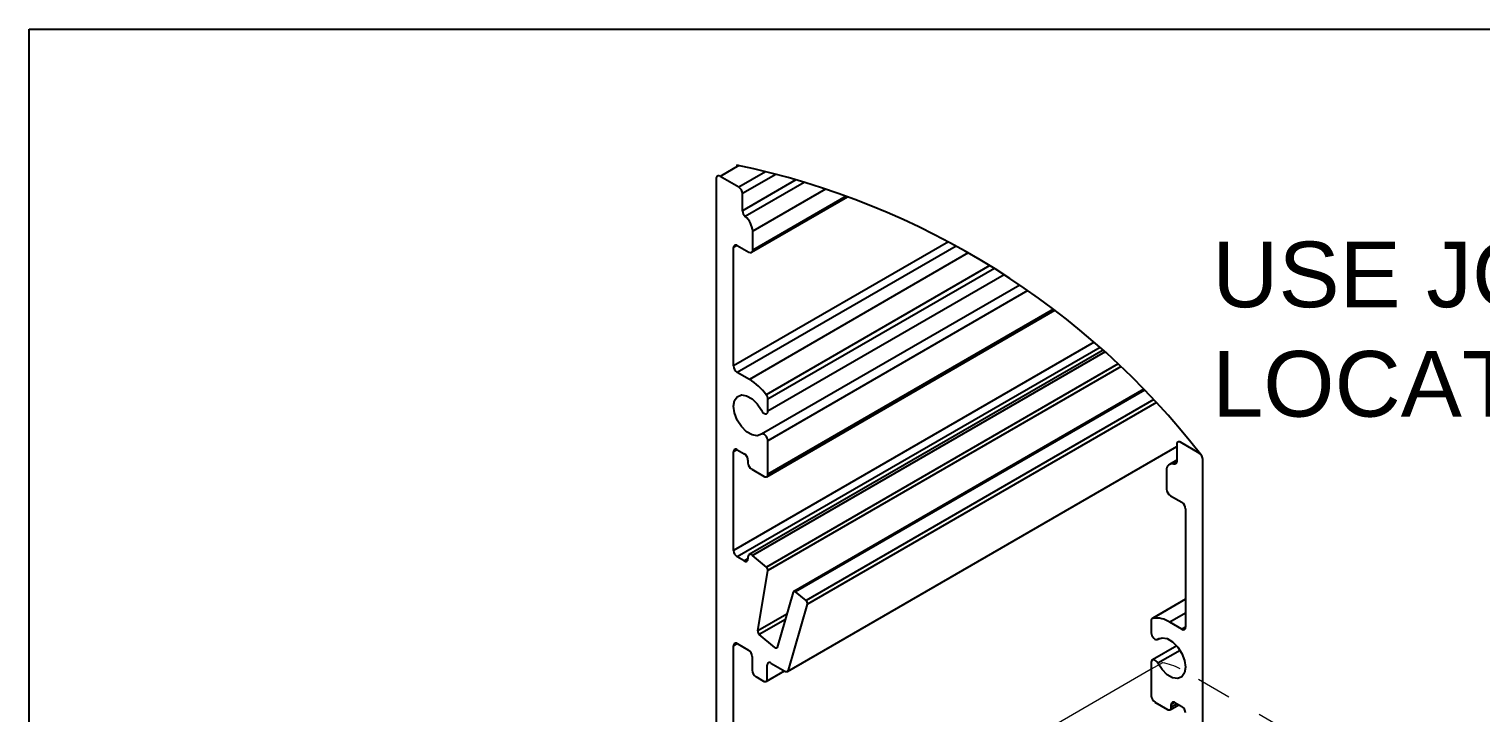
# Model space of a CAD drawing. Extents: x -0.1 to 11, y -13.6 to 0.
# Drawn here: x -0.025 to 4.125, y -1.954 to 0 of the extents above; entities that cross this region are included whole.
import ezdxf

# ---------------------------------------------------------------- set-up
doc = ezdxf.new("R2010")
doc.units = 0
doc.header["$LTSCALE"] = 0.5
doc.header["$MEASUREMENT"] = 0
doc.linetypes.add('HIDDEN2', pattern=[0.1875, 0.125, -0.0625])
for name, color, linetype in [('Dimension', 10, 'CONTINUOUS'), ('FAB DWG', 221, 'CONTINUOUS'), ('Housing', 150, 'CONTINUOUS')]:
    doc.layers.add(name, color=color, linetype=linetype)
doc.layers.add('Jig', color=41, linetype='CONTINUOUS', lineweight=13)
doc.layers.add('Text-Unprinted', color=131, linetype='CONTINUOUS', plot=False)
doc.styles.get("Standard").update_dxf_attribs({"font": 'arial.ttf'})

msp = doc.modelspace()

# ---------------------------------------------------------------- linework, layer by layer
at = {"layer": 'Dimension', "transparency": 16777216}
msp.add_arc((1.5348, -2.6078), 2.2667, 37.756, 78.2279, dxfattribs=at)
at = {"layer": 'Housing', "transparency": 16777216}
for p, q in [((2.0033, -0.3901), (1.9498, -0.421)), ((2.0802, -0.4077), (2.0035, -0.4521)), ((1.9392, -0.4271), (1.9392, -2.3264)), ((2.0035, -0.4521), (1.9498, -0.421)), ((2.1097, -0.4153), (2.0141, -0.4704)), ((2.1668, -0.431), (2.0141, -0.5192)), ((2.1908, -0.4381), (2.022, -0.5356)), ((2.0141, -0.5192), (2.0141, -0.4704)), ((2.0399, -0.638), (2.3144, -0.4794)), ((2.2514, -0.4574), (2.0433, -0.5776)), ((2.3099, -0.4778), (2.0433, -0.6318)), ((2.0433, -0.6318), (2.0433, -0.5776)), ((2.6024, -0.6083), (1.9887, -0.9628)), ((1.9993, -0.6186), (1.9887, -0.6247)), ((1.9993, -0.6186), (2.032, -0.6375)), ((2.6243, -0.6202), (1.9993, -0.9812)), ((1.9887, -0.9628), (1.9887, -0.6247)), ((2.6595, -0.6399), (2.0339, -1.0012)), ((2.7206, -0.6761), (2.0818, -1.045)), ((2.734, -0.6843), (2.0867, -1.0581)), ((2.7622, -0.7022), (2.0867, -1.0923)), ((2.8065, -0.7315), (2.0686, -1.1577)), ((2.8299, -0.7476), (2.0867, -1.1768)), ((2.0836, -1.2793), (2.9071, -0.8037)), ((2.9033, -0.8008), (2.0867, -1.2725)), ((3.0192, -0.8948), (1.9887, -1.49)), ((3.0361, -0.9096), (1.9993, -1.5084)), ((3.0448, -0.9173), (2.0328, -1.5017)), ((3.0503, -0.9222), (2.0427, -1.5042)), ((2.0339, -1.0012), (1.9993, -0.9812)), ((3.088, -0.9569), (2.0824, -1.5377)), ((3.0962, -0.9646), (2.0867, -1.5477)), ((3.1613, -1.029), (2.1607, -1.6069)), ((3.164, -1.0318), (2.166, -1.6082)), ((2.0867, -1.0923), (2.0867, -1.0581)), ((3.1899, -1.059), (2.1956, -1.6333)), ((3.1977, -1.0675), (2.1998, -1.6438)), ((1.9993, -1.2022), (1.9887, -1.2084)), ((1.9993, -1.2022), (2.0191, -1.2137)), ((2.0867, -1.2725), (2.0867, -1.1768)), ((2.1426, -1.8356), (3.255, -1.1931)), ((3.255, -1.1871), (3.255, -1.2359)), ((3.3194, -1.212), (3.2656, -1.181)), ((1.9887, -1.49), (1.9887, -1.2084)), ((2.0297, -1.2321), (2.0297, -1.2395)), ((3.255, -1.2323), (3.2342, -1.2443)), ((3.2547, -1.2388), (3.2471, -1.2432)), ((3.33, -3.5735), (3.33, -1.2304)), ((2.0403, -1.2579), (2.0761, -1.2786)), ((3.2259, -1.2606), (3.2259, -1.3148)), ((3.2372, -1.3336), (3.2699, -1.3524)), ((3.2805, -1.3708), (3.2805, -1.7089)), ((2.0191, -1.5198), (1.9993, -1.5084)), ((2.0297, -1.5137), (2.0191, -1.5198)), ((2.0297, -1.5086), (2.0297, -1.5137)), ((2.0824, -1.5377), (2.0427, -1.5042)), ((2.0578, -1.7201), (2.0867, -1.5477)), ((2.1592, -1.6089), (2.1134, -1.767)), ((2.1956, -1.6333), (2.166, -1.6082)), ((2.1453, -1.8319), (2.1998, -1.6438)), ((3.2805, -1.6293), (3.1855, -1.6841)), ((3.2805, -1.6297), (3.1873, -1.6835)), ((2.1409, -1.6721), (2.0578, -1.7201)), ((2.1366, -1.687), (2.0621, -1.73)), ((3.1824, -1.691), (3.1824, -1.7251)), ((3.2805, -1.6689), (3.2352, -1.695)), ((3.2699, -1.715), (3.2352, -1.695)), ((2.1067, -1.7677), (2.0621, -1.73)), ((3.2005, -1.7442), (3.2058, -1.7412)), ((3.2055, -1.7413), (3.201, -1.7439)), ((3.2805, -1.7089), (3.2699, -1.715)), ((1.9993, -1.7564), (1.9887, -1.7625)), ((1.9887, -2.355), (1.9887, -1.7625)), ((1.9993, -1.7564), (2.0311, -1.7748)), ((3.2552, -1.7625), (3.1855, -1.8028)), ((3.2649, -1.7755), (3.201, -1.8124)), ((2.0417, -1.7932), (2.0417, -1.8323)), ((2.0848, -1.8573), (2.0848, -1.8181)), ((2.0954, -1.812), (2.1351, -1.8348)), ((3.1824, -1.8096), (3.1824, -1.9053)), ((2.0523, -1.8507), (2.0742, -1.8634)), ((2.0817, -1.8641), (2.1338, -1.8341)), ((3.193, -1.9236), (3.2288, -1.9443)), ((3.2363, -1.9451), (3.2609, -1.9309)), ((3.25, -1.9246), (3.2394, -1.9307)), ((3.2565, -1.9284), (3.2394, -1.9382)), ((3.2394, -1.9382), (3.2394, -1.9307)), ((3.25, -1.9246), (3.2699, -1.9361))]:
    msp.add_line(p, q, dxfattribs=at)
at = {"layer": 'Housing', "transparency": 16777216, "flags": 128}
for points in [[(2.0681, -1.158), (2.056, -1.1624), (2.0413, -1.1599), (2.0256, -1.1506), (2.011, -1.1359), (1.9991, -1.1174), (1.9914, -1.0972), (1.9887, -1.0779), (1.9914, -1.0617), (1.9991, -1.0506), (2.011, -1.0458), (2.0256, -1.0479), (2.0413, -1.0567), (2.056, -1.0712), (2.0681, -1.0896)], [(2.0681, -1.0896), (2.0706, -1.0934), (2.0735, -1.0965), (2.0767, -1.0987), (2.0798, -1.0998), (2.0826, -1.0996), (2.0848, -1.0982), (2.0862, -1.0957), (2.0867, -1.0923)], [(2.0867, -1.1768), (2.0862, -1.1729), (2.0848, -1.1687), (2.0826, -1.1648), (2.0798, -1.1614), (2.0767, -1.1588), (2.0735, -1.1573), (2.0706, -1.1571), (2.0681, -1.158)], [(3.255, -1.2359), (3.2549, -1.2378), (3.2545, -1.2395), (3.2538, -1.2409), (3.2528, -1.2421), (3.2517, -1.2429), (3.2503, -1.2433), (3.2488, -1.2434), (3.2471, -1.2432)], [(2.0427, -1.5042), (2.0403, -1.5025), (2.038, -1.5014), (2.0357, -1.501), (2.0337, -1.5013), (2.032, -1.5023), (2.0308, -1.5039), (2.03, -1.506), (2.0297, -1.5086)], [(2.166, -1.6082), (2.1649, -1.6074), (2.1638, -1.6069), (2.1628, -1.6066), (2.1618, -1.6066), (2.1609, -1.6068), (2.1602, -1.6073), (2.1596, -1.608), (2.1592, -1.6089)], [(3.1824, -1.7251), (3.1829, -1.729), (3.1843, -1.7332), (3.1865, -1.7371), (3.1893, -1.7406), (3.1925, -1.7431), (3.1956, -1.7446), (3.1986, -1.7449), (3.201, -1.7439)], [(3.201, -1.7439), (3.2131, -1.7395), (3.2279, -1.7421), (3.2435, -1.7513), (3.2581, -1.766), (3.27, -1.7846), (3.2778, -1.8047), (3.2805, -1.824), (3.2778, -1.8402), (3.27, -1.8514), (3.2581, -1.8562), (3.2435, -1.854), (3.2279, -1.8452), (3.2131, -1.8307), (3.201, -1.8124)], [(2.1134, -1.767), (2.113, -1.7679), (2.1124, -1.7686), (2.1117, -1.7691), (2.1108, -1.7693), (2.1099, -1.7693), (2.1088, -1.769), (2.1078, -1.7684), (2.1067, -1.7677)], [(3.201, -1.8124), (3.1986, -1.8086), (3.1956, -1.8054), (3.1925, -1.8032), (3.1893, -1.8022), (3.1865, -1.8023), (3.1843, -1.8038), (3.1829, -1.8063), (3.1824, -1.8096)], [(2.1351, -1.8348), (2.1368, -1.8357), (2.1384, -1.8362), (2.14, -1.8363), (2.1415, -1.8361), (2.1427, -1.8355), (2.1438, -1.8346), (2.1447, -1.8334), (2.1453, -1.8319)]]:
    msp.add_lwpolyline(points, dxfattribs=at)
at = {"layer": 'Housing', "transparency": 16777216}
for centre, radius, start, end in [((1.9456, -0.4261), 0.00655, 50.7624, 189.2023), ((1.9911, -0.4715), 0.0231, 2.6115, 57.3885), ((2.0376, -0.518), 0.0235, 182.9393, 228.4633), ((1.979, -0.5837), 0.0646, 5.4287, 48.2258), ((1.9951, -0.6237), 0.00655, 50.7607, 189.202), ((2.0362, -0.6318), 0.00708, 233.3427, 0.2212), ((2.0117, -0.9618), 0.0231, 182.6115, 237.3885), ((1.947, -1.1443), 0.1674, 36.3892, 58.7394), ((2.0639, -1.0592), 0.0229, 2.5487, 38.3373), ((1.9951, -1.2073), 0.00655, 50.7624, 189.2023), ((3.2615, -1.1861), 0.00655, 50.7624, 189.2023), ((2.0067, -1.2331), 0.0231, 2.6115, 57.3885), ((2.0527, -1.2385), 0.0231, 182.6115, 237.3885), ((3.2423, -1.259), 0.0166, 73.184, 185.6711), ((3.3069, -1.2315), 0.0231, 2.6115, 57.3885), ((2.0803, -1.2735), 0.00655, 230.7624, 9.2023), ((3.2522, -1.3117), 0.0265, 186.6222, 235.5126), ((3.2574, -1.3719), 0.0231, 2.6114, 57.3893), ((2.0117, -1.489), 0.0231, 182.6115, 237.3885), ((2.0232, -1.5148), 0.00655, 230.7624, 9.2023), ((2.0748, -1.5469), 0.0119, 356.1807, 50.4223), ((2.1884, -1.6422), 0.0115, 351.8253, 51.1924), ((3.189, -1.6899), 0.0067, 104.8712, 188.711), ((3.1948, -1.7577), 0.0746, 57.1798, 95.7375), ((2.0697, -1.7209), 0.0119, 176.1807, 230.4223), ((3.274, -1.7099), 0.00655, 230.7624, 9.2023), ((1.9951, -1.7615), 0.00655, 50.7624, 189.2023), ((2.0187, -1.7942), 0.0231, 2.6115, 57.3885), ((2.0913, -1.817), 0.00655, 50.7624, 189.2023), ((2.0647, -1.8313), 0.0231, 182.6115, 237.3885), ((2.0784, -1.8583), 0.00655, 230.7624, 9.2023), ((3.2055, -1.9042), 0.0231, 182.6115, 237.3885), ((3.233, -1.9393), 0.00655, 230.7624, 9.2023), ((3.2459, -1.9297), 0.00655, 50.7624, 189.2023), ((3.2574, -1.9555), 0.0231, 2.6115, 57.3885)]:
    msp.add_arc(centre, radius, start, end, dxfattribs=at)
at = {"layer": 'Jig', "linetype": 'Continuous', "transparency": 16777216}
for p, q in [((3.214, -1.8114), (3.1824, -1.8296)), ((3.1824, -1.8296), (2.1113, -2.4479))]:
    msp.add_line(p, q, dxfattribs=at)
at = {"layer": 'Jig', "linetype": 'HIDDEN2', "transparency": 16777216}
msp.add_line((4.4436, -2.5091), (3.2648, -1.8286), dxfattribs=at)
at = {"layer": 'Jig', "linetype": 'Continuous', "transparency": 16777216}
msp.add_ellipse((3.2206, -1.8541), major_axis=(0.0758, -0.0203), ratio=0.51759, start_param=1.0931, end_param=1.796018, dxfattribs=at)
at = {"layer": 'Text-Unprinted', "ltscale": 0.5, "transparency": 16777216}
msp.add_lwpolyline([(-0.025, 0), (10.9985, 0), (10.9985, -13.5594), (-0.025, -13.5594)], close=True, dxfattribs=at)

# ---------------------------------------------------------------- texts
at = {"layer": 'FAB DWG', "ltscale": 0.5, "transparency": 16777216, "insert": (3.3568, -0.8589), "char_height": 0.18751, "attachment_point": 4}
msp.add_mtext_dynamic_manual_height_columns('\\A1;USE JG00245 TO\\PLOCATE BK01510', width=5.873587, gutter_width=0.4688, heights=[0], dxfattribs=at)

doc.saveas('drawing.dxf')
